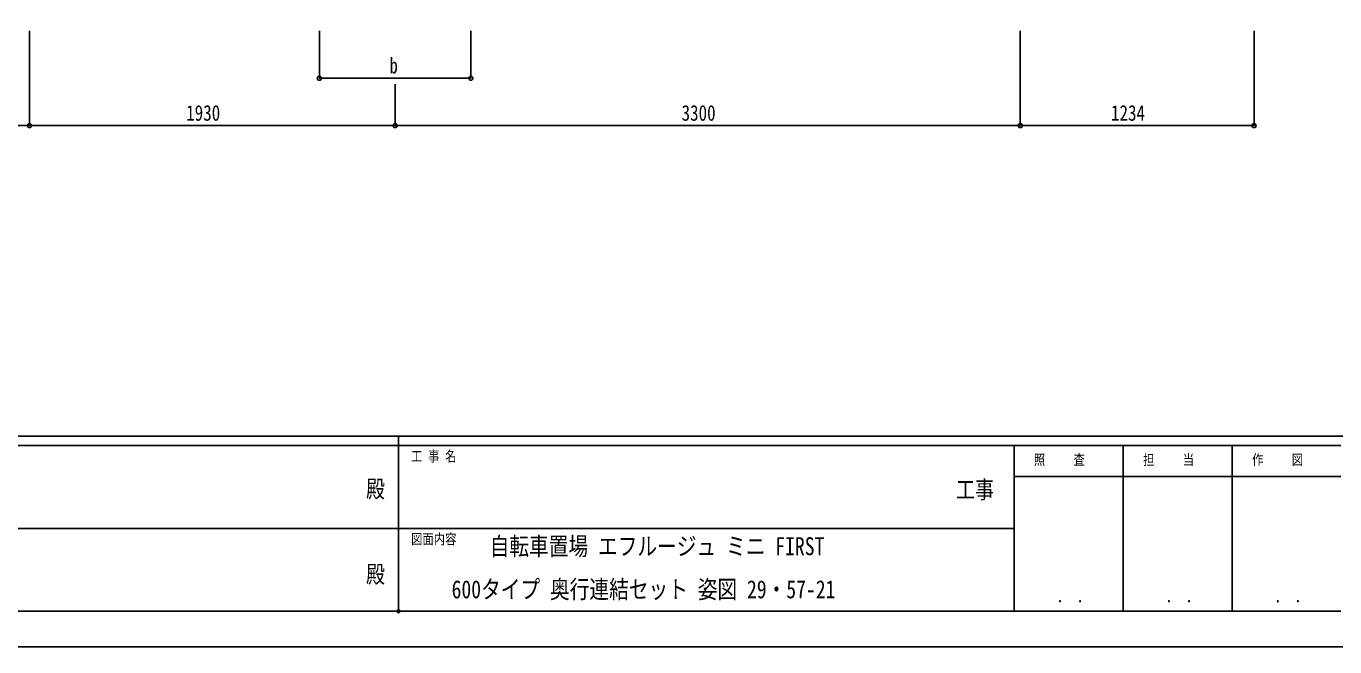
# Model space of a CAD drawing. Units: millimetres, scale not verified. Extents: x -10512 to 10512, y -7425 to 7425.
# Drawn here: x -1978 to 4930, y -7425 to -4148 of the extents above; entities that cross this region are included whole.
import ezdxf
from ezdxf.enums import TextEntityAlignment as Align

# ---------------------------------------------------------------- set-up
doc = ezdxf.new("R2010")
doc.units = ezdxf.units.MM
doc.header["$LTSCALE"] = 30
doc.header["$PDMODE"] = 32
doc.header["$PDSIZE"] = 15
for name, color, linetype in [('0-2_USER1', 3, 'Continuous'), ('0-6_YKK_D', 6, 'Continuous'), ('0-7_YKK_ZWAK', 7, 'Continuous')]:
    doc.layers.add(name, color=color, linetype=linetype)
doc.styles.add('ＭＳ ゴシック', font='')
doc.styles.get('ＭＳ ゴシック').set_extended_font_data('MS Gothic')

msp = doc.modelspace()

# ---------------------------------------------------------------- linework, layer by layer
at = {"layer": '0-6_YKK_D'}
for p, q in [((-1960.45, -4173.1), (-1960.45, -4674.1)), ((-1960.45, -4173.1), (-1960.45, -4674.1)), ((-430.65, -4173.1), (-430.65, -4424.1)), ((369.35, -4173.1), (369.35, -4424.1)), ((3269.55, -4173.1), (3269.55, -4674.1)), ((3269.55, -4173.1), (3269.55, -4674.1)), ((4503.55, -4173.1), (4503.55, -4674.1)), ((-430.65, -4423.1), (369.35, -4423.1)), ((-30.45, -4454.6), (-30.45, -4674.1)), ((-30.45, -4454.6), (-30.45, -4674.1)), ((-3392.45, -4673.1), (-1960.45, -4673.1)), ((-1960.45, -4673.1), (-30.45, -4673.1)), ((-30.45, -4673.1), (3269.55, -4673.1)), ((3269.55, -4673.1), (4503.55, -4673.1))]:
    msp.add_line(p, q, dxfattribs=at)
for centre in [(-430.65, -4423.1), (369.35, -4423.1), (-1960.45, -4673.1), (-1960.45, -4673.1), (-30.45, -4673.1), (-30.45, -4673.1), (3269.55, -4673.1), (3269.55, -4673.1), (4503.55, -4673.1)]:
    msp.add_circle(centre, 10.62, dxfattribs=at)
at = {"layer": '0-7_YKK_ZWAK'}
for p, q in [((9737.55, -6312.5), (-9762.45, -6312.5)), ((-12.45, -6312.5), (-12.45, -7237.5)), ((-12.45, -6362.5), (-3262.45, -6362.5)), ((3237.55, -6362.5), (-12.45, -6362.5)), ((3812.55, -6362.5), (3812.55, -7237.5)), ((4387.55, -6362.5), (4387.55, -7237.5)), ((4962.55, -6525), (3237.55, -6525)), ((-3243.7, -6800), (-12.45, -6800)), ((-12.45, -6800), (3237.55, -6800)), ((-3262.45, -7237.5), (-12.45, -7237.5)), ((-12.45, -7237.5), (3237.55, -7237.5)), ((3237.55, -7237.5), (4962.55, -7237.5))]:
    msp.add_line(p, q, dxfattribs=at)
msp.add_lwpolyline([(-10512.5, -7425), (10512.5, -7425), (10512.5, 7425), (-10512.5, 7425)], close=True, dxfattribs=at)
msp.add_lwpolyline([(4962.55, -6362.5), (3237.55, -6362.5), (3237.55, -7237.5)], dxfattribs=at)
msp.add_point((-12.45, -7237.5), dxfattribs=at)

# ---------------------------------------------------------------- texts
at = {"layer": '0-2_USER1', "style": 'ＭＳ ゴシック', "width": 0.8}
for s, p in [('自転車置場 エフルージュ ミニ FIRST', (468.55, -6970)), ('600タイプ 奥行連結セット 姿図 29・57-21', (267.48, -7197.5))]:
    msp.add_text(s, height=95.31, dxfattribs=at).set_placement(p, align=Align.BOTTOM_LEFT)
at = {"layer": '0-6_YKK_D', "style": 'ＭＳ ゴシック', "width": 0.8}
for s, p in [('b', (-60.65, -4422.1)), ('1930', (-1133.45, -4672.1)), ('3300', (1481.55, -4672.1)), ('1234', (3748.55, -4672.1))]:
    msp.add_text(s, height=82.48, dxfattribs=at).set_placement(p, align=Align.BOTTOM_LEFT)
at = {"layer": '0-7_YKK_ZWAK', "style": 'ＭＳ ゴシック', "width": 0.8}
for s, height, p in [('工 事 名', 54.99, (53.17, -6462.5)), ('照     査', 54.99, (3341.05, -6481.25)), ('担     当', 54.99, (3918.05, -6481.25)), ('作     図', 54.99, (4493.05, -6481.25)), ('殿', 91.64, (-184.17, -6664.58)), ('工事', 91.64, (2930.83, -6668.66)), ('図面内容', 54.99, (53.17, -6900)), ('殿', 91.64, (-184.17, -7114.58)), ('． ．', 64.79, (3462.5, -7210.88)), ('． ．', 64.79, (4037.5, -7210.88)), ('． ．', 64.79, (4612.5, -7210.88))]:
    msp.add_text(s, height=height, dxfattribs=at).set_placement(p, align=Align.BOTTOM_LEFT)

doc.saveas('drawing.dxf')
